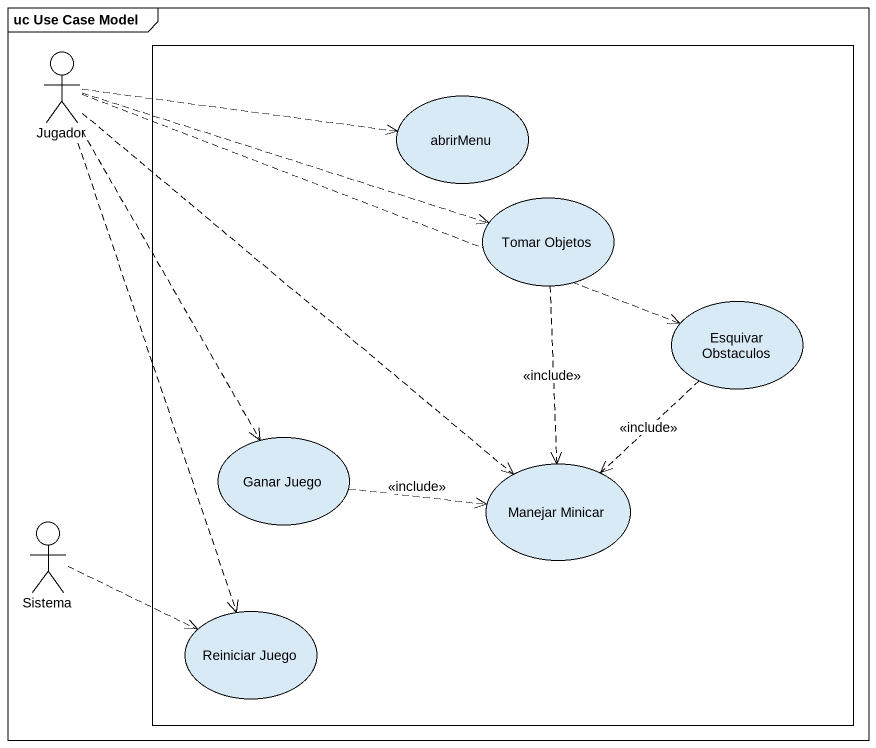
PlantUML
@startuml
mainframe uc Use Case Model
actor Jugador
rectangle " " as rectangle1 {
  usecase abrirMenu
  usecase "Tomar Objetos" as Tomar_Objetos
  usecase "Esquivar Obstaculos" as Esquivar_Obstaculos
  usecase "Ganar Juego" as Ganar_Juego
  usecase "Manejar Minicar" as Manejar_Minicar
  usecase "Reiniciar Juego" as Reiniciar_Juego
}
actor Sistema
Jugador .right.> abrirMenu
Jugador .right.> Tomar_Objetos
Jugador .right.> Esquivar_Obstaculos
Jugador ..> Ganar_Juego
Jugador ..> Manejar_Minicar
Jugador ..> Reiniciar_Juego
Tomar_Objetos ..> Manejar_Minicar : <<include>>
Esquivar_Obstaculos ..> Manejar_Minicar : <<include>>
Ganar_Juego .right.> Manejar_Minicar : <<include>>
Sistema .right.> Reiniciar_Juego
@enduml
